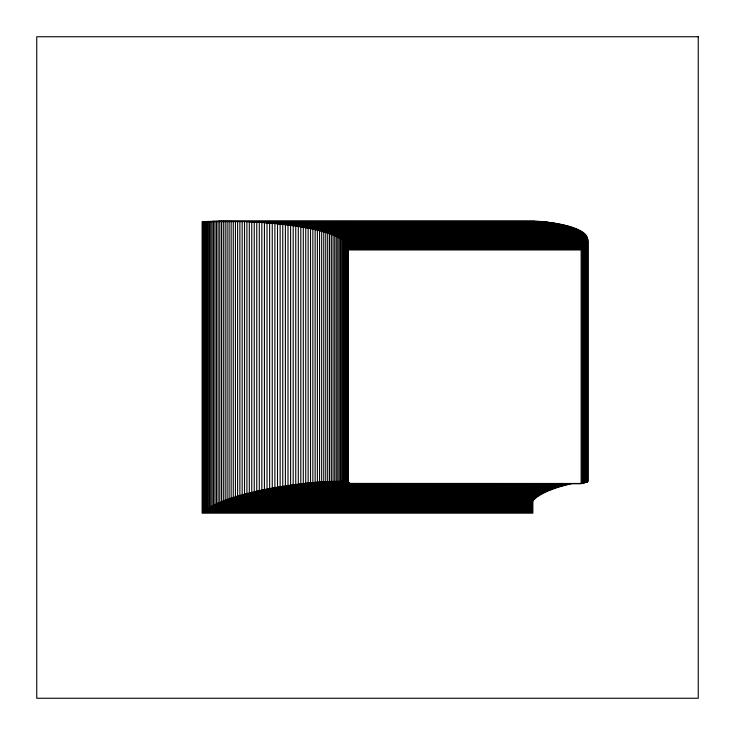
<?xml version="1.0" encoding="UTF-8"?>
<svg xmlns="http://www.w3.org/2000/svg" width="735" height="735" viewBox="0 0 735 735"><rect width="100%" height="100%" fill="white"/><g stroke="black" fill="none" stroke-linecap="round" stroke-linejoin="round"><path stroke-width="1.1" d="M342.804 481.747L342.804 240.85L587.632 240.85L587.632 481.747L587.724 239.242L340.461 239.242L340.461 481.563M534.878 221.161L218.075 221.161L218.075 502.565L531.883 502.565M538.332 221.308L212.038 221.281L212.038 505.524L530.688 505.524M540.372 221.446L207.16 221.465L207.16 508.556L530.642 508.556L530.642 503.962M542.586 221.621L205.166 221.584L205.166 510.09L531.074 510.09L531.074 502.079M205.791 221.704L202.768 221.759L202.768 512.405L532.305 512.405L532.305 500.958M543.762 221.722L246.896 221.722L246.896 493.176L543.762 493.176M205.57 221.823L202.125 221.823L202.125 513.177L532.875 513.177L532.875 500.553M544.966 221.841L249.312 221.841L249.312 492.588L544.966 492.588M546.206 221.97L251.756 221.97L251.756 492L546.206 492M547.483 222.117L254.246 222.117L254.246 491.43L547.483 491.43M548.779 222.264L256.754 222.264L256.754 490.879L548.779 490.879M550.111 222.439L259.29 222.439L259.29 490.337L550.111 490.337M551.452 222.613L261.844 222.613L261.844 489.804L551.452 489.804M552.821 222.815L264.425 222.815L264.425 489.289L552.821 489.289M554.208 223.017L267.025 223.017L267.025 488.784L554.208 488.784M555.614 223.247L269.635 223.247L269.635 488.297L555.614 488.297M557.02 223.486L272.253 223.486L272.253 487.829L557.02 487.829M558.435 223.734L274.881 223.734L274.881 487.369L558.435 487.369M559.859 224L277.508 224L277.508 486.928L559.859 486.928M561.274 224.285L280.136 224.285L280.136 486.506L561.274 486.506M562.698 224.588L282.764 224.588L282.764 486.092L562.698 486.092M564.103 224.901L285.391 224.901L285.391 485.697L564.103 485.697M565.509 225.241L288.001 225.241L288.001 485.32L565.509 485.32M566.896 225.581L290.601 225.581L290.601 484.953L566.896 484.953M568.274 225.948L293.182 225.948L293.182 484.613L568.274 484.613M569.625 226.334L295.746 226.334L295.746 484.282L569.625 484.282M570.957 226.729L298.291 226.729L298.291 483.97L570.957 483.97M572.262 227.143L300.799 227.143L300.799 483.676L581.137 483.749L581.137 249.955L348.399 249.955M573.53 227.584L303.289 227.584L303.289 483.4L582.276 483.474L582.276 248.972L348.326 248.972L348.399 483.749M574.77 228.034L305.732 228.034L305.732 483.143L349.244 483.143M575.974 228.502L308.149 228.502L308.149 482.895L348.206 482.895M577.14 228.989L310.528 228.989L310.528 482.674L348.289 482.674M578.261 229.495L312.853 229.495L312.853 482.463L349.226 482.537M579.336 230.009L315.14 230.009L315.14 482.279L347.168 482.279M580.365 230.551L317.373 230.551L317.373 482.105L347.232 482.105M581.33 231.112L319.56 231.112L319.56 481.958L347.113 481.958M582.249 231.69L321.682 231.69L321.682 481.82L347.26 481.866M583.103 232.288L323.749 232.288L323.749 481.71L344.403 481.71M583.902 232.894L325.752 232.894L325.752 481.609L344.899 481.526M584.628 233.528L327.691 233.528L327.691 481.526M585.28 234.18L329.556 234.18L329.556 481.471L344.632 481.443M585.868 234.842L331.356 234.842L331.356 481.425M586.383 235.531L333.074 235.531L333.074 481.407M586.815 236.238L334.719 236.238L334.719 481.397M587.44 237.699L337.76 237.699L337.76 481.443M587.623 238.462L339.157 238.462L339.157 481.489M587.724 240.042L341.683 240.042L341.683 481.645M585.161 481.866L587.449 481.866L587.449 241.686L343.824 241.686L343.824 481.866M584.885 482.013L587.173 482.013L587.173 242.532L344.752 242.532L344.752 482.013M582.267 482.537L585.712 482.537L585.712 245.187L346.929 245.187L346.929 482.537M581.578 482.739L585.014 482.739L585.014 246.106L347.444 246.106L347.444 482.739M581.918 482.968L584.215 482.968L584.215 247.043L347.848 247.043L347.848 482.968M542.586 493.782L244.516 493.782L244.516 221.621M541.465 494.398L242.173 494.398L242.173 221.529M540.372 495.032L239.876 495.032L239.876 221.446M539.334 495.666L237.625 495.666L237.625 221.373M538.332 496.318L235.421 496.318L235.421 221.308M537.395 496.979L233.261 496.979L233.261 221.263M536.495 497.641L231.157 497.641L231.157 221.217M535.659 498.321L229.109 498.321L229.109 221.189M534.878 499.01L227.115 499.01L227.115 221.161M534.152 499.708L225.186 499.708L225.186 221.152M533.491 500.406L223.311 500.406L223.311 221.143M532.893 501.123L221.501 501.123L221.501 221.143M532.351 501.84L219.756 501.84L219.756 221.152M531.478 503.291L216.457 503.291L216.457 221.18M531.139 504.035L214.914 504.035L214.914 221.207M530.881 504.78L213.435 504.78L213.435 221.244M530.56 506.277L210.706 506.277L210.706 221.318M587.632 240.85L587.724 481.645L587.724 239.242M587.173 239.261L587.173 236.964L336.281 236.964L336.281 481.407M586.787 482.169L586.787 243.404L345.579 243.404L345.579 482.169M586.3 482.344L586.3 244.286L346.304 244.286L346.304 482.344M583.296 483.207L583.296 247.998L348.142 247.998L348.142 483.207M531.818 501.316L531.818 511.633L203.494 511.633L203.494 221.704M531.414 502.823L531.414 510.862L204.293 510.862L204.293 221.639M530.826 503.585L530.826 509.318L206.122 509.318L206.122 221.52M209.447 221.364L209.447 507.031L530.514 507.031L530.514 503.585L530.541 507.793L208.262 507.793L208.262 221.419M698.25 36.75L36.75 36.75L36.75 698.25L698.25 698.25L698.25 36.75"/></g></svg>
